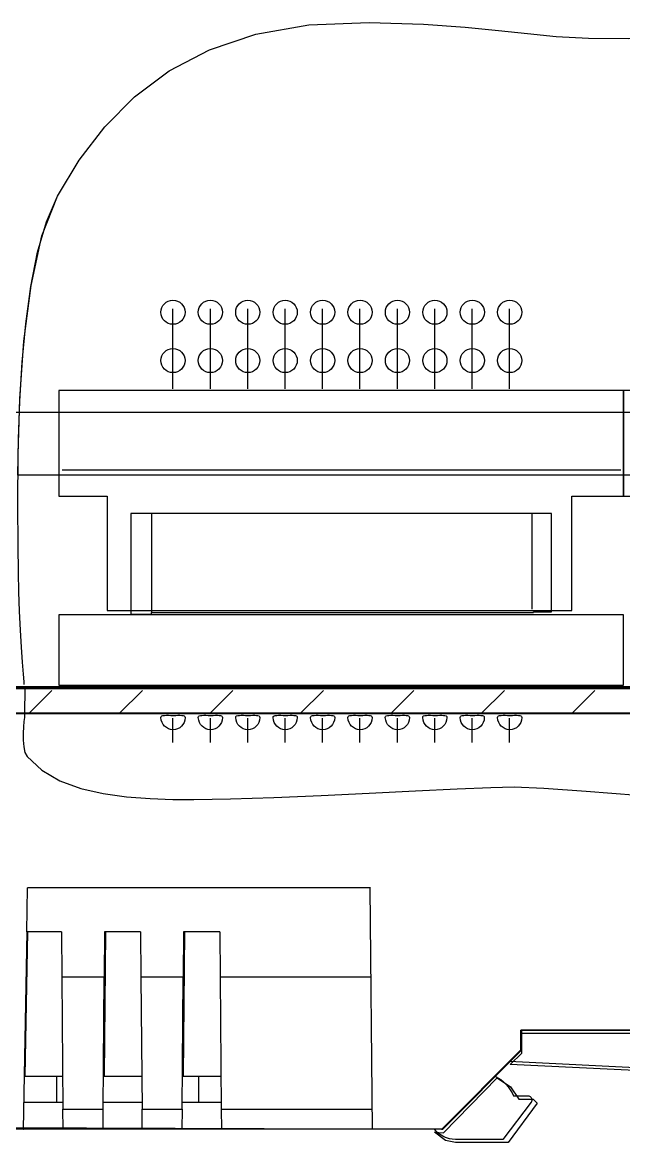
# Model space of a CAD drawing. Header units: metres. Extents: x 0 to 595, y 0 to 842.
# Drawn here: x 259.7 to 302, y 582.7 to 661.6 of the extents above; entities that cross this region are included whole.
import ezdxf

# ---------------------------------------------------------------- set-up
doc = ezdxf.new("R2010")
doc.units = ezdxf.units.M
doc.layers.add('SCHEMATICS', color=7, linetype='Continuous')

msp = doc.modelspace()

# ---------------------------------------------------------------- linework, layer by layer
at = {"layer": 'SCHEMATICS', "color": 7}
for p, q in [((270.294, 635.791), (270.294, 641.444)), ((272.928, 635.791), (272.928, 641.444)), ((275.564, 635.791), (275.564, 641.444)), ((278.199, 635.791), (278.199, 641.444)), ((280.835, 635.791), (280.835, 641.444)), ((283.47, 635.791), (283.47, 641.444)), ((286.106, 635.791), (286.106, 641.444)), ((288.742, 635.791), (288.742, 641.444)), ((291.376, 635.791), (291.376, 641.444)), ((294.013, 635.791), (294.013, 641.444)), ((302.048, 635.688), (262.253, 635.688)), ((262.253, 635.688), (262.253, 628.248)), ((341.841, 635.688), (302.046, 635.688)), ((302.046, 635.688), (302.046, 628.248)), ((302.048, 628.248), (302.048, 635.688)), ((353.326, 634.135), (250.717, 634.135)), ((262.49, 630.1), (301.858, 630.1)), ((346.394, 629.726), (259.372, 629.726)), ((262.253, 628.248), (265.661, 628.248)), ((265.661, 628.248), (265.661, 620.189)), ((298.406, 620.175), (298.406, 628.248)), ((298.406, 628.248), (302.048, 628.248)), ((302.046, 628.248), (305.453, 628.248)), ((296.974, 627.025), (267.325, 627.025)), ((267.325, 627.025), (267.325, 619.927)), ((268.802, 620.033), (268.802, 627.022)), ((295.599, 620.267), (295.599, 627.022)), ((296.974, 620.081), (296.974, 627.025)), ((265.661, 620.189), (298.406, 620.175)), ((267.325, 619.927), (268.776, 619.927)), ((268.776, 619.927), (268.776, 620.03)), ((268.776, 620.03), (295.705, 620.03)), ((295.705, 620.081), (296.974, 620.081)), ((295.705, 620.03), (295.705, 620.081)), ((398.214, 614.659), (222.524, 614.659)), ((358.282, 614.765), (245.765, 614.765)), ((250.542, 614.765), (269.117, 614.765)), ((259.863, 612.77), (259.887, 614.856)), ((260.125, 612.916), (261.76, 614.551)), ((266.503, 612.916), (268.138, 614.551)), ((272.881, 612.916), (274.516, 614.551)), ((279.259, 612.916), (280.894, 614.551)), ((285.637, 612.916), (287.272, 614.551)), ((292.015, 612.916), (293.65, 614.551)), ((298.393, 612.916), (300.028, 614.551)), ((222.584, 612.947), (397.797, 612.943)), ((397.847, 612.912), (222.614, 612.912)), ((303.398, 612.936), (223.457, 612.936)), ((270.294, 610.892), (270.294, 612.593)), ((272.928, 610.892), (272.928, 612.593)), ((275.564, 610.892), (275.564, 612.593)), ((278.199, 610.892), (278.199, 612.593)), ((280.835, 610.892), (280.835, 612.593)), ((283.47, 610.892), (283.47, 612.593)), ((286.106, 610.892), (286.106, 612.593)), ((288.742, 610.892), (288.742, 612.593)), ((291.376, 610.892), (291.376, 612.593)), ((294.013, 610.892), (294.013, 612.593)), ((259.991, 597.539), (260.045, 600.631)), ((284.202, 600.631), (260.045, 600.631)), ((284.349, 583.647), (284.201, 600.631)), ((259.99, 597.539), (259.747, 583.647)), ((259.882, 587.367), (260.062, 597.539)), ((262.432, 597.539), (259.991, 597.539)), ((262.432, 597.539), (262.461, 594.354)), ((265.461, 597.539), (265.435, 594.354)), ((265.531, 597.539), (265.442, 587.367)), ((268.008, 597.539), (265.461, 597.539)), ((268.008, 597.539), (268.038, 594.353)), ((271.04, 597.539), (271.013, 594.353)), ((271.111, 597.539), (271.02, 587.367)), ((273.585, 597.539), (271.039, 597.539)), ((273.586, 597.539), (273.615, 594.353)), ((262.46, 594.354), (262.542, 585.057)), ((265.435, 594.354), (262.46, 594.354)), ((265.433, 594.354), (265.355, 585.057)), ((268.038, 594.353), (268.117, 585.057)), ((271.013, 594.353), (268.038, 594.353)), ((270.932, 585.057), (271.013, 594.353)), ((273.614, 594.353), (273.696, 585.057)), ((284.257, 594.353), (273.614, 594.353)), ((327.9, 590.621), (294.806, 590.621)), ((294.808, 589.225), (294.808, 590.62)), ((294.808, 590.62), (327.902, 590.62)), ((294.81, 590.62), (294.845, 590.617)), ((294.81, 590.62), (294.81, 589.225)), ((294.824, 590.621), (294.841, 590.618)), ((294.843, 590.618), (294.878, 590.618)), ((294.845, 590.617), (294.845, 589.223)), ((294.847, 590.617), (294.882, 590.617)), ((294.882, 589.219), (294.882, 590.617)), ((294.879, 589.002), (294.879, 590.397)), ((294.879, 590.397), (327.901, 590.394)), ((289.23, 583.645), (294.808, 589.225)), ((294.81, 589.224), (289.233, 583.645)), ((294.845, 589.223), (289.266, 583.644)), ((289.305, 583.639), (294.882, 589.218)), ((294.064, 588.185), (294.879, 589.002)), ((294.81, 589.225), (294.845, 589.223)), ((294.828, 589.224), (294.845, 589.222)), ((294.847, 589.22), (294.882, 589.218)), ((294.848, 589.219), (294.883, 589.217)), ((311.205, 587.562), (293.981, 588.396)), ((311.976, 587.357), (294.064, 588.185)), ((259.815, 587.368), (262.092, 587.368)), ((262.091, 587.368), (262.52, 587.368)), ((262.092, 587.368), (262.092, 585.509)), ((265.377, 587.368), (268.1, 587.368)), ((270.954, 587.368), (272.094, 587.368)), ((272.094, 587.368), (273.677, 587.368)), ((272.094, 587.368), (272.094, 585.509)), ((289.364, 583.371), (293.141, 587.247)), ((293.141, 587.247), (294.079, 586.614)), ((294.079, 586.614), (294.671, 585.757)), ((294.299, 585.981), (295.304, 585.981)), ((294.671, 585.757), (295.679, 585.757)), ((295.679, 585.757), (295.957, 585.48)), ((262.091, 585.509), (259.783, 585.509)), ((262.537, 585.509), (262.091, 585.509)), ((262.541, 585.057), (265.355, 585.057)), ((262.554, 583.647), (262.542, 585.057)), ((265.355, 585.057), (265.343, 583.647)), ((268.114, 585.509), (265.36, 585.509)), ((268.132, 583.647), (268.117, 585.057)), ((268.117, 585.057), (270.931, 585.057)), ((270.932, 585.057), (270.921, 583.647)), ((273.692, 585.507), (270.938, 585.509)), ((273.695, 585.057), (273.707, 583.647)), ((273.696, 585.057), (284.336, 585.057)), ((295.526, 585.534), (293.541, 582.913)), ((295.957, 585.48), (293.915, 582.69)), ((226.123, 583.863), (289.23, 583.645)), ((259.748, 583.647), (253.257, 583.647)), ((259.747, 583.641), (259.751, 583.641)), ((259.752, 583.647), (259.748, 583.647)), ((259.756, 583.647), (259.752, 583.647)), ((262.554, 583.647), (259.752, 583.647)), ((259.819, 583.641), (259.815, 583.641)), ((259.822, 583.64), (259.818, 583.64)), ((265.342, 583.647), (262.552, 583.647)), ((268.132, 583.647), (265.343, 583.647)), ((270.919, 583.647), (268.13, 583.647)), ((273.709, 583.647), (270.922, 583.647)), ((284.348, 583.647), (273.707, 583.647)), ((284.349, 583.647), (284.352, 583.647)), ((289.23, 583.647), (284.35, 583.647)), ((284.354, 583.647), (284.357, 583.647)), ((284.418, 583.641), (284.423, 583.641)), ((284.422, 583.64), (284.427, 583.64)), ((286.246, 583.644), (286.244, 583.644)), ((286.247, 583.645), (286.245, 583.645)), ((286.247, 583.644), (286.247, 583.644)), ((286.248, 583.645), (286.248, 583.645)), ((288.37, 583.644), (288.367, 583.644)), ((288.371, 583.645), (288.368, 583.645)), ((289.505, 582.835), (288.717, 583.422)), ((288.717, 583.422), (289.364, 583.371)), ((289.228, 583.646), (289.261, 583.646)), ((289.266, 583.644), (289.233, 583.646)), ((289.267, 583.645), (289.234, 583.647)), ((289.267, 583.641), (289.302, 583.641)), ((289.305, 583.64), (289.27, 583.645)), ((289.305, 583.639), (289.27, 583.644)), ((290.198, 582.69), (289.505, 582.835)), ((293.542, 582.913), (290.194, 582.913)), ((293.915, 582.69), (290.198, 582.69))]:
    msp.add_line(p, q, dxfattribs=at)
for points in [[(262.153, 649.366), (263.694, 651.915), (265.492, 654.271), (267.589, 656.385), (270.03, 658.208), (272.861, 659.691), (276.124, 660.787), (279.865, 661.447), (284.128, 661.621)], [(262.153, 649.366), (263.694, 651.915), (265.492, 654.271), (267.589, 656.385), (270.03, 658.208), (272.861, 659.691), (276.124, 660.787), (279.865, 661.447), (284.128, 661.621)], [(284.128, 661.621), (287.943, 661.494), (290.88, 661.296), (293.225, 661.062), (295.265, 660.828), (297.287, 660.63), (299.578, 660.503), (302.424, 660.484), (306.111, 660.606)], [(284.128, 661.621), (287.943, 661.494), (290.88, 661.296), (293.225, 661.062), (295.265, 660.828), (297.288, 660.63), (299.578, 660.503), (302.424, 660.484), (306.111, 660.606)], [(259.418, 622.869), (259.396, 624.771), (259.367, 627.628), (259.386, 631.163), (259.509, 635.101), (259.792, 639.166), (260.29, 643.083), (261.058, 646.575), (262.153, 649.366)], [(259.372, 629.726), (259.41, 632.256), (259.503, 634.933), (259.667, 637.673), (259.92, 640.391), (260.277, 643.004), (260.757, 645.427), (261.377, 647.576), (262.153, 649.366)], [(269.44, 641.198), (269.457, 641.369), (269.507, 641.529), (269.586, 641.674), (269.69, 641.8), (269.816, 641.904), (269.961, 641.982), (270.12, 642.032), (270.292, 642.049)], [(270.292, 642.049), (270.463, 642.032), (270.622, 641.982), (270.767, 641.904), (270.893, 641.8), (270.997, 641.674), (271.076, 641.529), (271.126, 641.369), (271.143, 641.198)], [(272.077, 641.198), (272.094, 641.369), (272.144, 641.529), (272.223, 641.674), (272.327, 641.8), (272.453, 641.904), (272.598, 641.982), (272.757, 642.032), (272.928, 642.049)], [(272.928, 642.049), (273.1, 642.032), (273.259, 641.982), (273.404, 641.904), (273.53, 641.8), (273.634, 641.674), (273.713, 641.529), (273.763, 641.369), (273.78, 641.198)], [(274.714, 641.198), (274.731, 641.369), (274.781, 641.529), (274.86, 641.674), (274.964, 641.8), (275.09, 641.904), (275.235, 641.982), (275.394, 642.032), (275.565, 642.049)], [(275.565, 642.049), (275.737, 642.032), (275.896, 641.982), (276.041, 641.904), (276.167, 641.8), (276.271, 641.674), (276.35, 641.529), (276.4, 641.369), (276.417, 641.198)], [(277.351, 641.198), (277.368, 641.369), (277.418, 641.529), (277.497, 641.674), (277.601, 641.8), (277.727, 641.904), (277.872, 641.982), (278.031, 642.032), (278.202, 642.049)], [(278.202, 642.049), (278.374, 642.032), (278.533, 641.982), (278.678, 641.904), (278.804, 641.8), (278.908, 641.674), (278.986, 641.529), (279.036, 641.369), (279.053, 641.198)], [(279.988, 641.198), (280.005, 641.369), (280.055, 641.529), (280.133, 641.674), (280.237, 641.8), (280.363, 641.904), (280.508, 641.982), (280.667, 642.032), (280.839, 642.049)], [(280.839, 642.049), (281.01, 642.032), (281.169, 641.982), (281.314, 641.904), (281.44, 641.8), (281.544, 641.674), (281.623, 641.529), (281.673, 641.369), (281.69, 641.198)], [(282.624, 641.198), (282.641, 641.369), (282.691, 641.529), (282.77, 641.674), (282.874, 641.8), (283, 641.904), (283.145, 641.982), (283.304, 642.032), (283.476, 642.049)], [(283.476, 642.049), (283.647, 642.032), (283.806, 641.982), (283.951, 641.904), (284.077, 641.8), (284.181, 641.674), (284.26, 641.529), (284.31, 641.369), (284.327, 641.198)], [(285.261, 641.198), (285.278, 641.369), (285.328, 641.529), (285.407, 641.674), (285.511, 641.8), (285.637, 641.904), (285.782, 641.982), (285.941, 642.032), (286.113, 642.049)], [(286.113, 642.049), (286.284, 642.032), (286.443, 641.982), (286.588, 641.904), (286.714, 641.8), (286.818, 641.674), (286.897, 641.529), (286.947, 641.369), (286.964, 641.198)], [(287.898, 641.198), (287.915, 641.369), (287.965, 641.529), (288.044, 641.674), (288.148, 641.8), (288.274, 641.904), (288.419, 641.982), (288.578, 642.032), (288.749, 642.049)], [(288.749, 642.049), (288.921, 642.032), (289.08, 641.982), (289.225, 641.904), (289.351, 641.8), (289.455, 641.674), (289.534, 641.529), (289.584, 641.369), (289.601, 641.198)], [(290.535, 641.198), (290.552, 641.369), (290.602, 641.529), (290.681, 641.674), (290.785, 641.8), (290.911, 641.904), (291.056, 641.982), (291.215, 642.032), (291.386, 642.049)], [(291.386, 642.049), (291.558, 642.032), (291.717, 641.982), (291.862, 641.904), (291.988, 641.8), (292.092, 641.674), (292.171, 641.529), (292.221, 641.369), (292.238, 641.198)], [(293.172, 641.198), (293.189, 641.369), (293.239, 641.529), (293.317, 641.674), (293.421, 641.8), (293.547, 641.904), (293.692, 641.982), (293.852, 642.032), (294.023, 642.049)], [(294.023, 642.049), (294.194, 642.032), (294.353, 641.982), (294.498, 641.904), (294.624, 641.8), (294.728, 641.674), (294.807, 641.529), (294.857, 641.369), (294.874, 641.198)], [(270.292, 640.347), (270.12, 640.364), (269.961, 640.414), (269.816, 640.492), (269.69, 640.596), (269.586, 640.722), (269.507, 640.867), (269.457, 641.026), (269.44, 641.198)], [(271.143, 641.198), (271.126, 641.026), (271.076, 640.867), (270.997, 640.722), (270.893, 640.596), (270.767, 640.492), (270.622, 640.414), (270.463, 640.364), (270.292, 640.347)], [(272.928, 640.347), (272.757, 640.364), (272.598, 640.414), (272.453, 640.492), (272.327, 640.596), (272.223, 640.722), (272.144, 640.867), (272.094, 641.026), (272.077, 641.198)], [(273.78, 641.198), (273.763, 641.026), (273.713, 640.867), (273.634, 640.722), (273.53, 640.596), (273.404, 640.492), (273.259, 640.414), (273.1, 640.364), (272.928, 640.347)], [(275.565, 640.347), (275.394, 640.364), (275.235, 640.414), (275.09, 640.492), (274.964, 640.596), (274.86, 640.722), (274.781, 640.867), (274.731, 641.026), (274.714, 641.198)], [(276.417, 641.198), (276.4, 641.026), (276.35, 640.867), (276.271, 640.722), (276.167, 640.596), (276.041, 640.492), (275.896, 640.414), (275.737, 640.364), (275.565, 640.347)], [(278.202, 640.347), (278.031, 640.364), (277.872, 640.414), (277.727, 640.492), (277.601, 640.596), (277.497, 640.722), (277.418, 640.867), (277.368, 641.026), (277.351, 641.198)], [(279.053, 641.198), (279.036, 641.026), (278.986, 640.867), (278.908, 640.722), (278.804, 640.596), (278.678, 640.492), (278.533, 640.414), (278.374, 640.364), (278.202, 640.347)], [(280.839, 640.347), (280.667, 640.364), (280.508, 640.414), (280.363, 640.492), (280.237, 640.596), (280.133, 640.722), (280.055, 640.867), (280.005, 641.026), (279.988, 641.198)], [(281.69, 641.198), (281.673, 641.026), (281.623, 640.867), (281.544, 640.722), (281.44, 640.596), (281.314, 640.492), (281.169, 640.414), (281.01, 640.364), (280.839, 640.347)], [(283.476, 640.347), (283.304, 640.364), (283.145, 640.414), (283, 640.492), (282.874, 640.596), (282.77, 640.722), (282.691, 640.867), (282.641, 641.026), (282.624, 641.198)], [(284.327, 641.198), (284.31, 641.026), (284.26, 640.867), (284.181, 640.722), (284.077, 640.596), (283.951, 640.492), (283.806, 640.414), (283.647, 640.364), (283.476, 640.347)], [(286.113, 640.347), (285.941, 640.364), (285.782, 640.414), (285.637, 640.492), (285.511, 640.596), (285.407, 640.722), (285.328, 640.867), (285.278, 641.026), (285.261, 641.198)], [(286.964, 641.198), (286.947, 641.026), (286.897, 640.867), (286.818, 640.722), (286.714, 640.596), (286.588, 640.492), (286.443, 640.414), (286.284, 640.364), (286.113, 640.347)], [(288.749, 640.347), (288.578, 640.364), (288.419, 640.414), (288.274, 640.492), (288.148, 640.596), (288.044, 640.722), (287.965, 640.867), (287.915, 641.026), (287.898, 641.198)], [(289.601, 641.198), (289.584, 641.026), (289.534, 640.867), (289.455, 640.722), (289.351, 640.596), (289.225, 640.492), (289.08, 640.414), (288.921, 640.364), (288.749, 640.347)], [(291.386, 640.347), (291.215, 640.364), (291.056, 640.414), (290.911, 640.492), (290.785, 640.596), (290.681, 640.722), (290.602, 640.867), (290.552, 641.026), (290.535, 641.198)], [(292.238, 641.198), (292.221, 641.026), (292.171, 640.867), (292.092, 640.722), (291.988, 640.596), (291.862, 640.492), (291.717, 640.414), (291.558, 640.364), (291.386, 640.347)], [(294.023, 640.347), (293.852, 640.364), (293.692, 640.414), (293.547, 640.492), (293.421, 640.596), (293.317, 640.722), (293.239, 640.867), (293.189, 641.026), (293.172, 641.198)], [(294.874, 641.198), (294.857, 641.026), (294.807, 640.867), (294.728, 640.722), (294.624, 640.596), (294.498, 640.492), (294.353, 640.414), (294.194, 640.364), (294.023, 640.347)], [(269.44, 637.793), (269.457, 637.965), (269.507, 638.124), (269.586, 638.269), (269.69, 638.395), (269.816, 638.499), (269.961, 638.577), (270.12, 638.627), (270.292, 638.644)], [(270.292, 638.644), (270.463, 638.627), (270.622, 638.577), (270.767, 638.499), (270.893, 638.395), (270.997, 638.269), (271.076, 638.124), (271.126, 637.965), (271.143, 637.793)], [(272.077, 637.793), (272.094, 637.965), (272.144, 638.124), (272.223, 638.269), (272.327, 638.395), (272.453, 638.499), (272.598, 638.577), (272.757, 638.627), (272.928, 638.644)], [(272.928, 638.644), (273.1, 638.627), (273.259, 638.577), (273.404, 638.499), (273.53, 638.395), (273.634, 638.269), (273.713, 638.124), (273.763, 637.965), (273.78, 637.793)], [(274.714, 637.793), (274.731, 637.965), (274.781, 638.124), (274.86, 638.269), (274.964, 638.395), (275.09, 638.499), (275.235, 638.577), (275.394, 638.627), (275.565, 638.644)], [(275.565, 638.644), (275.737, 638.627), (275.896, 638.577), (276.041, 638.499), (276.167, 638.395), (276.271, 638.269), (276.35, 638.124), (276.4, 637.965), (276.417, 637.793)], [(277.351, 637.793), (277.368, 637.965), (277.418, 638.124), (277.497, 638.269), (277.601, 638.395), (277.727, 638.499), (277.872, 638.577), (278.031, 638.627), (278.202, 638.644)], [(278.202, 638.644), (278.374, 638.627), (278.533, 638.577), (278.678, 638.499), (278.804, 638.395), (278.908, 638.269), (278.986, 638.124), (279.036, 637.965), (279.053, 637.793)], [(279.988, 637.793), (280.005, 637.965), (280.055, 638.124), (280.133, 638.269), (280.237, 638.395), (280.363, 638.499), (280.508, 638.577), (280.667, 638.627), (280.839, 638.644)], [(280.839, 638.644), (281.01, 638.627), (281.169, 638.577), (281.314, 638.499), (281.44, 638.395), (281.544, 638.269), (281.623, 638.124), (281.673, 637.965), (281.69, 637.793)], [(282.624, 637.793), (282.641, 637.965), (282.691, 638.124), (282.77, 638.269), (282.874, 638.395), (283, 638.499), (283.145, 638.577), (283.304, 638.627), (283.476, 638.644)], [(283.476, 638.644), (283.647, 638.627), (283.806, 638.577), (283.951, 638.499), (284.077, 638.395), (284.181, 638.269), (284.26, 638.124), (284.31, 637.965), (284.327, 637.793)], [(285.261, 637.793), (285.278, 637.965), (285.328, 638.124), (285.407, 638.269), (285.511, 638.395), (285.637, 638.499), (285.782, 638.577), (285.941, 638.627), (286.113, 638.644)], [(286.113, 638.644), (286.284, 638.627), (286.443, 638.577), (286.588, 638.499), (286.714, 638.395), (286.818, 638.269), (286.897, 638.124), (286.947, 637.965), (286.964, 637.793)], [(287.898, 637.793), (287.915, 637.965), (287.965, 638.124), (288.044, 638.269), (288.148, 638.395), (288.274, 638.499), (288.419, 638.577), (288.578, 638.627), (288.749, 638.644)], [(288.749, 638.644), (288.921, 638.627), (289.08, 638.577), (289.225, 638.499), (289.351, 638.395), (289.455, 638.269), (289.534, 638.124), (289.584, 637.965), (289.601, 637.793)], [(290.535, 637.793), (290.552, 637.965), (290.602, 638.124), (290.681, 638.269), (290.785, 638.395), (290.911, 638.499), (291.056, 638.577), (291.215, 638.627), (291.386, 638.644)], [(291.386, 638.644), (291.558, 638.627), (291.717, 638.577), (291.862, 638.499), (291.988, 638.395), (292.092, 638.269), (292.171, 638.124), (292.221, 637.965), (292.238, 637.793)], [(293.172, 637.793), (293.189, 637.965), (293.239, 638.124), (293.317, 638.269), (293.421, 638.395), (293.547, 638.499), (293.692, 638.577), (293.852, 638.627), (294.023, 638.644)], [(294.023, 638.644), (294.194, 638.627), (294.353, 638.577), (294.498, 638.499), (294.624, 638.395), (294.728, 638.269), (294.807, 638.124), (294.857, 637.965), (294.874, 637.793)], [(270.292, 636.942), (270.12, 636.959), (269.961, 637.009), (269.816, 637.087), (269.69, 637.191), (269.586, 637.317), (269.507, 637.462), (269.457, 637.622), (269.44, 637.793)], [(271.143, 637.793), (271.126, 637.622), (271.076, 637.462), (270.997, 637.317), (270.893, 637.191), (270.767, 637.087), (270.622, 637.009), (270.463, 636.959), (270.292, 636.942)], [(272.928, 636.942), (272.757, 636.959), (272.598, 637.009), (272.453, 637.087), (272.327, 637.191), (272.223, 637.317), (272.144, 637.462), (272.094, 637.622), (272.077, 637.793)], [(273.78, 637.793), (273.763, 637.622), (273.713, 637.462), (273.634, 637.317), (273.53, 637.191), (273.404, 637.087), (273.259, 637.009), (273.1, 636.959), (272.928, 636.942)], [(275.565, 636.942), (275.394, 636.959), (275.235, 637.009), (275.09, 637.087), (274.964, 637.191), (274.86, 637.317), (274.781, 637.462), (274.731, 637.622), (274.714, 637.793)], [(276.417, 637.793), (276.4, 637.622), (276.35, 637.462), (276.271, 637.317), (276.167, 637.191), (276.041, 637.087), (275.896, 637.009), (275.737, 636.959), (275.565, 636.942)], [(278.202, 636.942), (278.031, 636.959), (277.872, 637.009), (277.727, 637.087), (277.601, 637.191), (277.497, 637.317), (277.418, 637.462), (277.368, 637.622), (277.351, 637.793)], [(279.053, 637.793), (279.036, 637.622), (278.986, 637.462), (278.908, 637.317), (278.804, 637.191), (278.678, 637.087), (278.533, 637.009), (278.374, 636.959), (278.202, 636.942)], [(280.839, 636.942), (280.667, 636.959), (280.508, 637.009), (280.363, 637.087), (280.237, 637.191), (280.133, 637.317), (280.055, 637.462), (280.005, 637.622), (279.988, 637.793)], [(281.69, 637.793), (281.673, 637.622), (281.623, 637.462), (281.544, 637.317), (281.44, 637.191), (281.314, 637.087), (281.169, 637.009), (281.01, 636.959), (280.839, 636.942)], [(283.476, 636.942), (283.304, 636.959), (283.145, 637.009), (283, 637.087), (282.874, 637.191), (282.77, 637.317), (282.691, 637.462), (282.641, 637.622), (282.624, 637.793)], [(284.327, 637.793), (284.31, 637.622), (284.26, 637.462), (284.181, 637.317), (284.077, 637.191), (283.951, 637.087), (283.806, 637.009), (283.647, 636.959), (283.476, 636.942)], [(286.113, 636.942), (285.941, 636.959), (285.782, 637.009), (285.637, 637.087), (285.511, 637.191), (285.407, 637.317), (285.328, 637.462), (285.278, 637.622), (285.261, 637.793)], [(286.964, 637.793), (286.947, 637.622), (286.897, 637.462), (286.818, 637.317), (286.714, 637.191), (286.588, 637.087), (286.443, 637.009), (286.284, 636.959), (286.113, 636.942)], [(288.749, 636.942), (288.578, 636.959), (288.419, 637.009), (288.274, 637.087), (288.148, 637.191), (288.044, 637.317), (287.965, 637.462), (287.915, 637.622), (287.898, 637.793)], [(289.601, 637.793), (289.584, 637.622), (289.534, 637.462), (289.455, 637.317), (289.351, 637.191), (289.225, 637.087), (289.08, 637.009), (288.921, 636.959), (288.749, 636.942)], [(291.386, 636.942), (291.215, 636.959), (291.056, 637.009), (290.911, 637.087), (290.785, 637.191), (290.681, 637.317), (290.602, 637.462), (290.552, 637.622), (290.535, 637.793)], [(292.238, 637.793), (292.221, 637.622), (292.171, 637.462), (292.092, 637.317), (291.988, 637.191), (291.862, 637.087), (291.717, 637.009), (291.558, 636.959), (291.386, 636.942)], [(294.023, 636.942), (293.852, 636.959), (293.692, 637.009), (293.547, 637.087), (293.421, 637.191), (293.317, 637.317), (293.239, 637.462), (293.189, 637.622), (293.172, 637.793)], [(294.874, 637.793), (294.857, 637.622), (294.807, 637.462), (294.728, 637.317), (294.624, 637.191), (294.498, 637.087), (294.353, 637.009), (294.194, 636.959), (294.023, 636.942)], [(259.813, 614.973), (259.796, 615.166), (259.751, 615.707), (259.688, 616.534), (259.615, 617.588), (259.543, 618.808), (259.48, 620.135), (259.435, 621.509), (259.418, 622.869)], [(262.253, 614.919), (302.048, 614.919), (302.048, 619.881), (262.253, 619.881), (262.253, 614.919)], [(222.677, 612.97), (397.604, 612.97), (397.604, 614.798), (222.677, 614.798), (222.677, 612.97)], [(259.834, 612.736), (259.822, 612.638), (259.794, 612.373), (259.764, 611.99), (259.743, 611.532), (259.745, 611.047), (259.782, 610.581), (259.866, 610.18), (260.011, 609.89)], [(269.442, 612.632), (269.456, 612.702), (269.506, 612.75), (269.589, 612.78), (269.698, 612.795), (269.83, 612.8), (269.981, 612.799), (270.145, 612.795), (270.318, 612.793)], [(270.294, 611.781), (270.124, 611.798), (269.967, 611.848), (269.827, 611.927), (269.705, 612.031), (269.603, 612.157), (269.523, 612.301), (269.469, 612.461), (269.442, 612.632)], [(271.145, 612.632), (271.124, 612.46), (271.073, 612.301), (270.994, 612.156), (270.89, 612.03), (270.766, 611.926), (270.623, 611.848), (270.464, 611.798), (270.294, 611.781)], [(270.318, 612.793), (270.488, 612.795), (270.646, 612.799), (270.787, 612.8), (270.909, 612.795), (271.009, 612.78), (271.084, 612.75), (271.13, 612.702), (271.145, 612.632)], [(272.078, 612.632), (272.092, 612.702), (272.142, 612.75), (272.224, 612.78), (272.334, 612.795), (272.466, 612.8), (272.617, 612.799), (272.78, 612.795), (272.953, 612.793)], [(272.929, 611.781), (272.759, 611.798), (272.603, 611.848), (272.463, 611.927), (272.341, 612.031), (272.239, 612.157), (272.16, 612.301), (272.105, 612.461), (272.078, 612.632)], [(273.78, 612.632), (273.759, 612.46), (273.708, 612.301), (273.629, 612.156), (273.525, 612.03), (273.401, 611.926), (273.258, 611.848), (273.099, 611.798), (272.929, 611.781)], [(272.953, 612.793), (273.124, 612.795), (273.281, 612.799), (273.423, 612.8), (273.545, 612.795), (273.645, 612.78), (273.719, 612.75), (273.765, 612.702), (273.78, 612.632)], [(274.714, 612.632), (274.728, 612.702), (274.778, 612.75), (274.86, 612.78), (274.97, 612.795), (275.102, 612.8), (275.253, 612.799), (275.416, 612.795), (275.589, 612.793)], [(275.565, 611.781), (275.396, 611.798), (275.24, 611.848), (275.099, 611.927), (274.977, 612.031), (274.875, 612.157), (274.796, 612.301), (274.741, 612.461), (274.714, 612.632)], [(276.417, 612.632), (276.396, 612.46), (276.344, 612.301), (276.266, 612.156), (276.162, 612.03), (276.038, 611.926), (275.895, 611.848), (275.736, 611.798), (275.565, 611.781)], [(275.589, 612.793), (275.759, 612.795), (275.917, 612.799), (276.059, 612.8), (276.181, 612.795), (276.281, 612.78), (276.356, 612.75), (276.402, 612.702), (276.417, 612.632)], [(277.35, 612.632), (277.363, 612.702), (277.414, 612.75), (277.496, 612.78), (277.605, 612.795), (277.738, 612.8), (277.888, 612.799), (278.053, 612.795), (278.226, 612.793)], [(278.202, 611.781), (278.032, 611.798), (277.875, 611.848), (277.735, 611.927), (277.612, 612.031), (277.511, 612.157), (277.431, 612.301), (277.377, 612.461), (277.35, 612.632)], [(279.053, 612.632), (279.032, 612.46), (278.981, 612.301), (278.902, 612.156), (278.798, 612.03), (278.674, 611.926), (278.531, 611.848), (278.372, 611.798), (278.202, 611.781)], [(278.226, 612.793), (278.396, 612.795), (278.553, 612.799), (278.695, 612.8), (278.817, 612.795), (278.917, 612.78), (278.992, 612.75), (279.038, 612.702), (279.053, 612.632)], [(279.987, 612.632), (280.001, 612.702), (280.051, 612.75), (280.133, 612.78), (280.243, 612.795), (280.375, 612.8), (280.526, 612.799), (280.689, 612.795), (280.862, 612.793)], [(280.838, 611.781), (280.668, 611.798), (280.512, 611.848), (280.371, 611.927), (280.249, 612.031), (280.148, 612.157), (280.069, 612.301), (280.014, 612.461), (279.987, 612.632)], [(281.689, 612.632), (281.668, 612.46), (281.617, 612.301), (281.538, 612.156), (281.435, 612.03), (281.31, 611.926), (281.167, 611.848), (281.008, 611.798), (280.838, 611.781)], [(280.862, 612.793), (281.032, 612.795), (281.19, 612.799), (281.331, 612.8), (281.454, 612.795), (281.554, 612.78), (281.628, 612.75), (281.674, 612.702), (281.689, 612.632)], [(282.622, 612.632), (282.636, 612.702), (282.686, 612.75), (282.768, 612.78), (282.878, 612.795), (283.01, 612.8), (283.161, 612.799), (283.324, 612.795), (283.497, 612.793)], [(283.473, 611.781), (283.303, 611.798), (283.148, 611.848), (283.007, 611.927), (282.885, 612.031), (282.783, 612.157), (282.704, 612.301), (282.649, 612.461), (282.622, 612.632)], [(284.325, 612.632), (284.304, 612.46), (284.252, 612.301), (284.174, 612.156), (284.07, 612.03), (283.946, 611.926), (283.803, 611.848), (283.644, 611.798), (283.473, 611.781)], [(283.497, 612.793), (283.667, 612.795), (283.825, 612.799), (283.967, 612.8), (284.089, 612.795), (284.189, 612.78), (284.264, 612.75), (284.31, 612.702), (284.325, 612.632)], [(285.258, 612.632), (285.271, 612.702), (285.322, 612.75), (285.404, 612.78), (285.513, 612.795), (285.646, 612.8), (285.796, 612.799), (285.961, 612.795), (286.134, 612.793)], [(286.11, 611.781), (285.94, 611.798), (285.783, 611.848), (285.643, 611.927), (285.52, 612.031), (285.419, 612.157), (285.339, 612.301), (285.285, 612.461), (285.258, 612.632)], [(286.961, 612.632), (286.94, 612.46), (286.889, 612.301), (286.81, 612.156), (286.706, 612.03), (286.582, 611.926), (286.439, 611.848), (286.28, 611.798), (286.11, 611.781)], [(286.134, 612.793), (286.304, 612.795), (286.461, 612.799), (286.603, 612.8), (286.725, 612.795), (286.825, 612.78), (286.9, 612.75), (286.946, 612.702), (286.961, 612.632)], [(287.895, 612.632), (287.909, 612.702), (287.959, 612.75), (288.041, 612.78), (288.151, 612.795), (288.283, 612.8), (288.434, 612.799), (288.597, 612.795), (288.77, 612.793)], [(288.746, 611.781), (288.576, 611.798), (288.419, 611.848), (288.279, 611.927), (288.157, 612.031), (288.055, 612.157), (287.976, 612.301), (287.922, 612.461), (287.895, 612.632)], [(289.597, 612.632), (289.576, 612.46), (289.525, 612.301), (289.446, 612.156), (289.342, 612.03), (289.218, 611.926), (289.075, 611.848), (288.916, 611.798), (288.746, 611.781)], [(288.77, 612.793), (288.94, 612.795), (289.098, 612.799), (289.239, 612.8), (289.362, 612.795), (289.462, 612.78), (289.536, 612.75), (289.582, 612.702), (289.597, 612.632)], [(290.531, 612.632), (290.545, 612.702), (290.595, 612.75), (290.677, 612.78), (290.787, 612.795), (290.919, 612.8), (291.07, 612.799), (291.233, 612.795), (291.406, 612.793)], [(291.382, 611.781), (291.212, 611.798), (291.057, 611.848), (290.916, 611.927), (290.794, 612.031), (290.692, 612.157), (290.613, 612.301), (290.558, 612.461), (290.531, 612.632)], [(292.234, 612.632), (292.213, 612.46), (292.161, 612.301), (292.082, 612.156), (291.979, 612.03), (291.854, 611.926), (291.711, 611.848), (291.553, 611.798), (291.382, 611.781)], [(291.406, 612.793), (291.576, 612.795), (291.734, 612.799), (291.876, 612.8), (291.998, 612.795), (292.098, 612.78), (292.173, 612.75), (292.219, 612.702), (292.234, 612.632)], [(293.167, 612.632), (293.181, 612.702), (293.231, 612.75), (293.313, 612.78), (293.423, 612.795), (293.555, 612.8), (293.706, 612.799), (293.87, 612.795), (294.043, 612.793)], [(294.019, 611.781), (293.849, 611.798), (293.692, 611.848), (293.552, 611.927), (293.43, 612.031), (293.328, 612.157), (293.248, 612.301), (293.194, 612.461), (293.167, 612.632)], [(294.87, 612.632), (294.849, 612.46), (294.798, 612.301), (294.719, 612.156), (294.616, 612.03), (294.491, 611.926), (294.348, 611.848), (294.189, 611.798), (294.019, 611.781)], [(294.043, 612.793), (294.213, 612.795), (294.371, 612.799), (294.512, 612.8), (294.634, 612.795), (294.734, 612.78), (294.809, 612.75), (294.855, 612.702), (294.87, 612.632)], [(260.011, 609.89), (261.048, 608.923), (262.327, 608.187), (263.79, 607.652), (265.376, 607.285), (267.025, 607.054), (268.677, 606.928), (270.273, 606.876), (271.752, 606.866)], [(271.752, 606.866), (274.339, 606.904), (277.398, 607.005), (280.726, 607.147), (284.122, 607.311), (287.384, 607.474), (290.309, 607.616), (292.696, 607.717), (294.341, 607.755)], [(294.341, 607.755), (296.416, 607.672), (299.4, 607.461), (303.035, 607.174), (307.061, 606.866), (311.22, 606.591), (315.254, 606.405), (318.904, 606.359), (321.913, 606.51)], [(292.966, 587.383), (293.185, 587.263), (293.39, 587.126), (293.582, 586.971), (293.759, 586.801), (293.92, 586.615), (294.065, 586.416), (294.192, 586.204), (294.3, 585.98)], [(295.304, 585.981), (295.36, 585.975), (295.413, 585.959), (295.46, 585.934), (295.502, 585.9), (295.536, 585.859), (295.561, 585.812), (295.577, 585.759), (295.583, 585.703)], [(295.583, 585.703), (295.582, 585.68), (295.579, 585.658), (295.575, 585.636), (295.569, 585.614), (295.561, 585.593), (295.551, 585.573), (295.539, 585.553), (295.526, 585.534)], [(290.194, 582.913), (289.979, 582.926), (289.769, 582.962), (289.565, 583.023), (289.37, 583.106), (289.185, 583.211), (289.013, 583.337), (288.856, 583.482), (288.715, 583.647)]]:
    msp.add_lwpolyline(points, dxfattribs=at)

doc.saveas('drawing.dxf')
